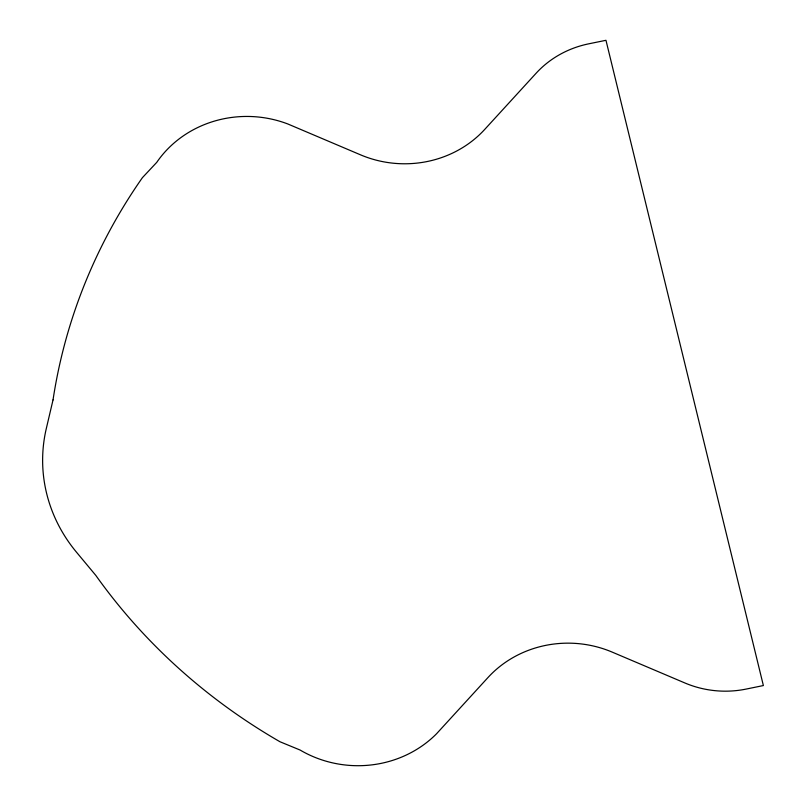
<?xml version="1.0" encoding="UTF-8"?>
<svg xmlns="http://www.w3.org/2000/svg" width="806" height="806" viewBox="0 0 806 806"><rect width="100%" height="100%" fill="white"/><g stroke="black" fill="none" stroke-linecap="round" stroke-linejoin="round"><path stroke-width="1.21" d="M53.025 399.937L46.305 428.54A159.235 148.556 3.8 0 0 76.459 552.16L95.833 575.434A590.365 550.78 3.8 0 0 279.994 741.762L300.084 750.033A107.923 100.679 3.8 0 0 436.57 733.742L488.023 677.493A106.16 99.037 3.8 0 1 612.187 652.104L684.888 682.974A97.314 90.786 3.8 0 0 746.124 689.08L763.373 685.553L605.971 40.3L588.723 43.826A97.314 90.786 3.8 0 0 536.151 73.205L484.688 129.454A106.16 99.037 3.8 0 1 360.524 154.833L287.823 123.973A107.923 100.679 3.8 0 0 156.737 162.379L142.4 177.683A590.365 550.78 3.8 0 0 53.025 399.937"/></g></svg>
